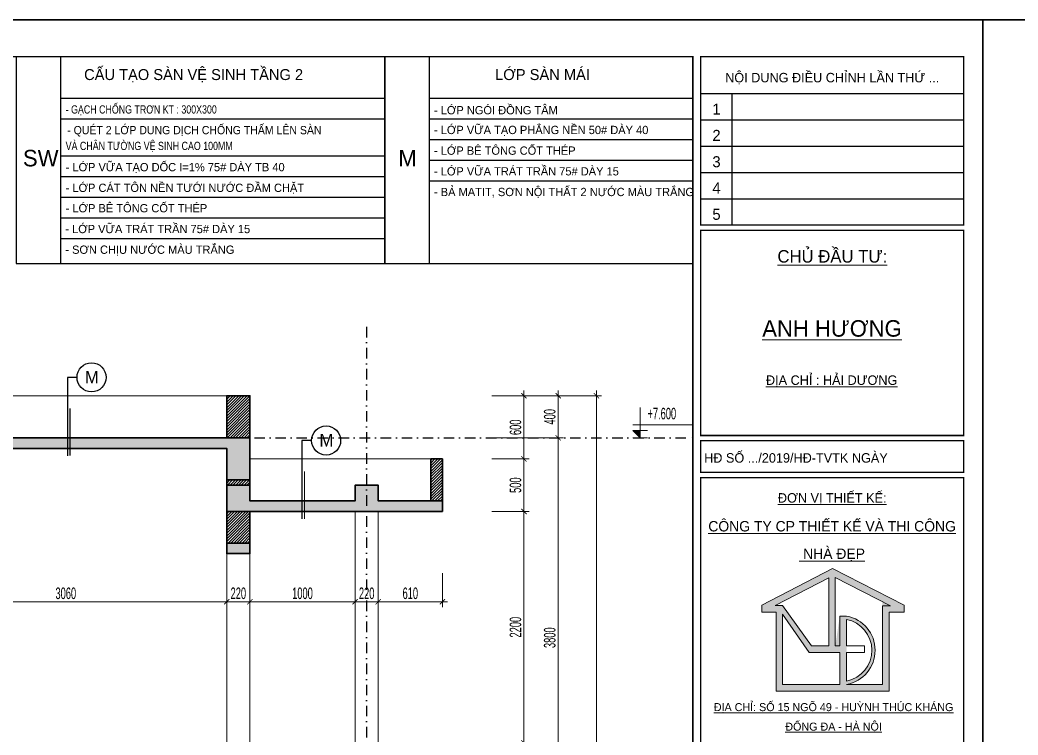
# Model space of a CAD drawing. Header units: inches. Extents: x 274208 to 641690, y -81912 to 129129.
# Drawn here: x 459966 to 469454, y 45977 to 52774 of the extents above; entities that cross this region are included whole.
import ezdxf
from ezdxf.enums import TextEntityAlignment as Align

# ---------------------------------------------------------------- set-up
doc = ezdxf.new("R2010")
doc.units = ezdxf.units.IN
doc.header["$MEASUREMENT"] = 0
doc.header["$PDMODE"] = 3
doc.linetypes.add('DASHDOT', pattern=[1, 0.5, -0.25, 0, -0.25])
for name, color, linetype, lineweight in [('01.Cut', 255, 'Continuous', 35), ('02.Thay', 145, 'Continuous', 20), ('03.Manh', 251, 'Continuous', 13), ('05.Text', 253, 'Continuous', 18), ('06.betong', 2, 'Continuous', 35), ('08.Dim', 156, 'Continuous', 15), ('09.Hatch', 250, 'Continuous', 5), ('11.Khung bo', 32, 'Continuous', 50), ('12.Khung', 36, 'Continuous', 25), ('DIM', 252, 'Continuous', 20), ('DS_Text', 6, 'Continuous', 25)]:
    doc.layers.add(name, color=color, linetype=linetype, lineweight=lineweight)
for name, color, linetype in [('HATCH', 250, 'Continuous'), ('text', 7, 'Continuous'), ('THAY', 8, 'Continuous'), ('TRUC', 250, 'DASHDOT')]:
    doc.layers.add(name, color=color, linetype=linetype)
doc.layers.add('Tpl_Bound', color=1, linetype='Continuous', plot=False)
doc.styles.add('ATVANH', font='')
doc.styles.add('AVANT', font='')
doc.styles.add('AVANTH', font='')
doc.styles.add('TT5_Text Dim', font='hoatbif.shx', dxfattribs={"width": 0.6})
doc.styles.add('VnAvantH', font='')
doc.styles.get('ATVANH').set_extended_font_data('.VnAvantH')
doc.styles.get('AVANT').set_extended_font_data('.VnAvant')
doc.styles.get('AVANTH').set_extended_font_data('.VnAvantH')
doc.styles.get('VnAvantH').set_extended_font_data('.VnAvantH')
doc.dimstyles.new('TT5_Dim 1-50', dxfattribs={"dimscale": 50, "dimtxt": 2.2, "dimasz": 1, "dimexe": 1, "dimexo": 0.5, "dimgap": 0.5, "dimtad": 1, "dimdec": 0, "dimzin": 0, "dimdsep": 46, "dimtxsty": 'TT5_Text Dim', "dimblk": 'ARCHTICK', "dimcen": 0, "dimdle": 1, "dimclrd": 256, "dimclre": 256, "dimclrt": 1, "dimadec": 0, "dimazin": 0, "dimtfac": 0.015, "dimtdec": 0, "dimtix": 1, "dimtmove": 2, "dimatfit": 3, "dimldrblk": 'DOT', "dimfxl": 1, "dimtolj": 1, "dimtzin": 0, "dimlwd": -1, "dimlwe": -1, "dimarcsym": 1})

# ---------------------------------------------------------------- blocks, each defined once
blk = doc.blocks.new('100')
at = {"layer": '05.Text'}
h = blk.add_hatch(color=3, dxfattribs=at)
h.paths.add_polyline_path([(1897375, -927367), (1897375, -927501), (1897646, -927501), (1897646, -928998), (1898856, -928998), (1899794, -928998), (1899794, -927501), (1900078, -927501), (1900078, -927366), (1898717, -926668)])
h.paths.add_polyline_path([(1898772, -928138), (1898858, -927562, -0.921492), (1898987, -928872), (1899668, -928872), (1899668, -927297), (1898772, -926837)], flags=16)
h.paths.add_polyline_path([(1898646, -926846), (1898646, -928138), (1898318, -928138), (1897771, -927375), (1897631, -927375)], flags=16)
h.paths.add_polyline_path([(1898982, -927636, -0.822042), (1898987, -928808), (1898987, -928139), (1898982, -928139)], flags=16)
h.paths.add_polyline_path([(1897771, -927537), (1898273, -928265), (1898856, -928265), (1898856, -928872), (1897771, -928872)], flags=16)
for p, q in [((1898717, -926668), (1897375, -927367)), ((1900078, -927366), (1898717, -926668)), ((1898646, -926846), (1897631, -927375)), ((1898646, -926846), (1898646, -928138)), ((1899821, -927376), (1898772, -926837)), ((1898772, -926837), (1898772, -928138)), ((1897375, -927367), (1897375, -927501)), ((1897375, -927501), (1897646, -927501)), ((1897631, -927375), (1897771, -927375)), ((1897646, -927501), (1897646, -928998)), ((1897771, -927375), (1897771, -927375)), ((1897771, -927375), (1898318, -928138)), ((1899668, -928872), (1899668, -927376)), ((1899668, -927376), (1899821, -927376)), ((1899794, -928998), (1899794, -927501)), ((1899794, -927501), (1900078, -927501)), ((1900078, -927501), (1900078, -927366)), ((1897771, -927537), (1897771, -928872)), ((1898273, -928265), (1897771, -927537)), ((1898856, -928138), (1898856, -927573)), ((1898856, -928138), (1898856, -927573)), ((1898856, -927573), (1898987, -927573)), ((1898982, -927636), (1898982, -928139)), ((1898856, -928265), (1898273, -928265)), ((1898318, -928138), (1898646, -928138)), ((1898772, -928138), (1898856, -928138)), ((1898856, -928872), (1898856, -928265)), ((1898982, -928139), (1899330, -928139)), ((1899330, -928265), (1898987, -928265)), ((1898987, -928265), (1898987, -928808)), ((1899330, -928139), (1899330, -928265)), ((1897646, -928998), (1898856, -928998)), ((1897771, -928872), (1898856, -928872)), ((1898856, -928998), (1899794, -928998)), ((1898987, -928872), (1899668, -928872))]:
    blk.add_line(p, q, dxfattribs=at)
for radius, start, end in [(598, 281.4298, 79.1164), (660, 280.3316, 79.6684)]:
    blk.add_arc((1898869, -928223), radius, start, end, dxfattribs=at)
at = {"layer": '11.Khung bo', "const_width": 26.7}
for points in [[(1860913, -945240), (1860913, -916940), (1896063, -916940), (1896063, -945240)], [(1896213, -920140), (1896213, -916940), (1901213, -916940), (1901213, -920140)], [(1896213, -924140), (1901213, -924140), (1901213, -920240), (1896213, -920240)], [(1896213, -924840), (1901213, -924840), (1901213, -924240), (1896213, -924240)], [(1896213, -930771), (1901213, -930771), (1901213, -924940), (1896213, -924940)]]:
    blk.add_lwpolyline(points, close=True, dxfattribs=at)
at = {"layer": '12.Khung'}
for p, q in [((1896213, -917640), (1901213, -917640)), ((1896813, -920140), (1896813, -917640)), ((1896213, -918140), (1901213, -918140)), ((1896213, -918640), (1901213, -918640)), ((1896213, -919140), (1901213, -919140)), ((1896213, -919640), (1901213, -919640))]:
    blk.add_line(p, q, dxfattribs=at)
at = {"layer": '12.Khung', "color": 1}
blk.add_lwpolyline([(1901579, -945940), (1901579, -916240), (1859580, -916240), (1859580, -945940)], close=True, dxfattribs=at)
at = {"layer": '05.Text', "style": 'VnAvantH'}
for s, p in [('Néi dung ®iÒu chØnh lÇn thø ...', (1898713, -917329)), ('H§ sè .../2019/H§-TVTK ngµy ', (1898057, -924540))]:
    blk.add_text(s, height=180, dxfattribs=at).set_placement(p, align=Align.MIDDLE)
at = {"layer": '05.Text'}
for s, height, style, p in [('1', 210, 'AVANT', (1896513, -918040)), ('2', 210, 'AVANT', (1896513, -918540)), ('3', 210, 'AVANT', (1896513, -919040)), ('4', 210, 'AVANT', (1896513, -919540)), ('5', 210, 'AVANT', (1896513, -920040)), ('%%uChñ ®Çu t\xad:', 237.6, 'VnAvantH', (1898716, -920853)), ('%%Uanh H¦¥NG', 313.63, 'VnAvantH', (1898709, -922261)), ('%%U®Þa chØ : H¶I D¦¥NG', 180, 'VnAvantH', (1898703, -923178)), ('%%U®¬n vÞ thiÕt kÕ:', 180, 'VnAvantH', (1898713, -925416)), ('%%Uc«ng ty cp thiÕt kÕ vµ thi c«ng', 198, 'VnAvantH', (1898711, -925964)), ('%%U nhµ ®Ñp', 198, 'VnAvantH', (1898711, -926487)), ('%%U®Þa chØ: sè 15 ngâ 49 - huúnh thóc kh¸ng', 152.46, 'VnAvantH', (1898739, -929380)), ('%%U®èng ®a - hµ néi', 152.46, 'VnAvantH', (1898739, -929751))]:
    blk.add_text(s, height=height, dxfattribs=dict(at, style=style)).set_placement(p, align=Align.CENTER)
blk = doc.blocks.new('A$C4E7C6F34')
at = {"layer": 'DIM'}
blk.add_hatch(color=256, dxfattribs=at).paths.add_polyline_path([(-38, 0), (-38, 138), (-178, 138)])
for p, q in [((-38, 576), (-38, 0)), ((964, 248), (-178, 248)), ((-178, 138), (101, 138)), ((-178, 138), (-38, 0)), ((-178, 0), (101, 0))]:
    blk.add_line(p, q, dxfattribs=at)
at = {"layer": 'text', "style": 'TT5_Text Dim', "flags": 8}
blk.add_attdef('%%P0.000', text='', height=220, dxfattribs=at).set_placement((102, 461), align=Align.MIDDLE_LEFT)
blk = doc.blocks.new('_ARCHTICK')
at = {"color": 0, "linetype": 'ByBlock', "const_width": 0.15}
blk.add_lwpolyline([(-0.5, -0.5), (0.5, 0.5)], dxfattribs=at)
blk = doc.blocks.new('*D343')
at = {"layer": '08.Dim', "transparency": 16777216}
for p, q in [((464757.4, 49251.7), (464757.4, 48551.7)), ((464451.3, 49201.7), (464807.4, 49201.7)), ((464451.3, 48601.7), (464807.4, 48601.7))]:
    blk.add_line(p, q, dxfattribs=at)
at = {"layer": 'Defpoints', "color": 0, "transparency": 16777216}
for p in [(464426.3, 49201.7), (464426.3, 48601.7), (464757.4, 48601.7)]:
    blk.add_point(p, dxfattribs=at)
at = {"layer": '08.Dim', "transparency": 16777216, "xscale": 50, "yscale": 50, "zscale": 50}
for p, rotation in [((464757.4, 49201.7), 90), ((464757.4, 48601.7), 270)]:
    blk.add_blockref('_ARCHTICK', p, dxfattribs=dict(at, rotation=rotation))
at = {"layer": '08.Dim', "color": 1, "transparency": 16777216, "insert": (464677.4, 48901.7), "char_height": 110, "attachment_point": 5, "rotation": 90, "style": 'TT5_Text Dim'}
blk.add_mtext('\\A1;600', dxfattribs=at)
blk = doc.blocks.new('_DOT')
at = {"color": 1, "linetype": 'ByBlock'}
blk.add_line((-0.5, 0), (-1, 0), dxfattribs=at)
at = {"color": 1, "linetype": 'ByBlock', "const_width": 0.5}
blk.add_lwpolyline([(-0.25, 0, 1), (0.25, 0, 1)], format="xyb", close=True, dxfattribs=at)
blk = doc.blocks.new('*D344')
at = {"layer": '08.Dim', "transparency": 16777216}
for p, q in [((464451.3, 48601.7), (464807.4, 48601.7)), ((464757.4, 48651.7), (464757.4, 48051.7)), ((464451.3, 48101.7), (464807.4, 48101.7))]:
    blk.add_line(p, q, dxfattribs=at)
at = {"layer": 'Defpoints', "color": 0, "transparency": 16777216}
for p in [(464426.3, 48601.7), (464426.3, 48101.7), (464757.4, 48101.7)]:
    blk.add_point(p, dxfattribs=at)
at = {"layer": '08.Dim', "transparency": 16777216, "xscale": 50, "yscale": 50, "zscale": 50}
for p, rotation in [((464757.4, 48601.7), 90), ((464757.4, 48101.7), 270)]:
    blk.add_blockref('_ARCHTICK', p, dxfattribs=dict(at, rotation=rotation))
at = {"layer": '08.Dim', "color": 1, "transparency": 16777216, "insert": (464677.4, 48351.7), "char_height": 110, "attachment_point": 5, "rotation": 90, "style": 'TT5_Text Dim'}
blk.add_mtext('\\A1;500', dxfattribs=at)
blk = doc.blocks.new('*D345')
at = {"layer": '08.Dim', "transparency": 16777216}
for p, q in [((464757.4, 48151.7), (464757.4, 45851.7)), ((464451.3, 48101.7), (464807.4, 48101.7)), ((464451.3, 45901.7), (464807.4, 45901.7))]:
    blk.add_line(p, q, dxfattribs=at)
at = {"layer": 'Defpoints', "color": 0, "transparency": 16777216}
for p in [(464426.3, 48101.7), (464426.3, 45901.7), (464757.4, 45901.7)]:
    blk.add_point(p, dxfattribs=at)
at = {"layer": '08.Dim', "transparency": 16777216, "xscale": 50, "yscale": 50, "zscale": 50}
for p, rotation in [((464757.4, 48101.7), 90), ((464757.4, 45901.7), 270)]:
    blk.add_blockref('_ARCHTICK', p, dxfattribs=dict(at, rotation=rotation))
at = {"layer": '08.Dim', "color": 1, "transparency": 16777216, "insert": (464677.4, 47001.7), "char_height": 110, "attachment_point": 5, "rotation": 90, "style": 'TT5_Text Dim'}
blk.add_mtext('\\A1;2200', dxfattribs=at)
blk = doc.blocks.new('*D349')
at = {"layer": '08.Dim', "transparency": 16777216}
for p, q in [((465083, 49251.7), (465083, 48751.7)), ((464451.3, 49201.7), (465133, 49201.7)), ((464451.3, 48801.7), (465133, 48801.7))]:
    blk.add_line(p, q, dxfattribs=at)
at = {"layer": 'Defpoints', "color": 0, "transparency": 16777216}
for p in [(464426.3, 49201.7), (464426.3, 48801.7), (465083, 48801.7)]:
    blk.add_point(p, dxfattribs=at)
at = {"layer": '08.Dim', "transparency": 16777216, "xscale": 50, "yscale": 50, "zscale": 50}
for p, rotation in [((465083, 49201.7), 90), ((465083, 48801.7), 270)]:
    blk.add_blockref('_ARCHTICK', p, dxfattribs=dict(at, rotation=rotation))
at = {"layer": '08.Dim', "color": 1, "transparency": 16777216, "insert": (465003, 49001.7), "char_height": 110, "attachment_point": 5, "rotation": 90, "style": 'TT5_Text Dim'}
blk.add_mtext('\\A1;400', dxfattribs=at)
blk = doc.blocks.new('*D350')
at = {"layer": '08.Dim', "transparency": 16777216}
for p, q in [((464451.3, 48801.7), (465133, 48801.7)), ((465083, 48851.7), (465083, 44951.7)), ((464451.3, 45001.7), (465133, 45001.7))]:
    blk.add_line(p, q, dxfattribs=at)
at = {"layer": 'Defpoints', "color": 0, "transparency": 16777216}
for p in [(464426.3, 48801.7), (464426.3, 45001.7), (465083, 45001.7)]:
    blk.add_point(p, dxfattribs=at)
at = {"layer": '08.Dim', "transparency": 16777216, "xscale": 50, "yscale": 50, "zscale": 50}
for p, rotation in [((465083, 48801.7), 90), ((465083, 45001.7), 270)]:
    blk.add_blockref('_ARCHTICK', p, dxfattribs=dict(at, rotation=rotation))
at = {"layer": '08.Dim', "color": 1, "transparency": 16777216, "insert": (465003, 46901.7), "char_height": 110, "attachment_point": 5, "rotation": 90, "style": 'TT5_Text Dim'}
blk.add_mtext('\\A1;3800', dxfattribs=at)
blk = doc.blocks.new('*D353')
at = {"layer": '08.Dim', "transparency": 16777216}
for p, q in [((465445.9, 49251.7), (465445.9, 40701.7)), ((464451.3, 49201.7), (465495.9, 49201.7)), ((464451.3, 40751.7), (465495.9, 40751.7))]:
    blk.add_line(p, q, dxfattribs=at)
at = {"layer": 'Defpoints', "color": 0, "transparency": 16777216}
for p in [(464426.3, 49201.7), (464426.3, 40751.7), (465445.9, 40751.7)]:
    blk.add_point(p, dxfattribs=at)
at = {"layer": '08.Dim', "transparency": 16777216, "xscale": 50, "yscale": 50, "zscale": 50}
for p, rotation in [((465445.9, 49201.7), 90), ((465445.9, 40751.7), 270)]:
    blk.add_blockref('_ARCHTICK', p, dxfattribs=dict(at, rotation=rotation))
at = {"layer": '08.Dim', "color": 1, "transparency": 16777216, "insert": (465365.9, 44976.7), "char_height": 110, "attachment_point": 5, "rotation": 90, "style": 'TT5_Text Dim'}
blk.add_mtext('\\A1;8450', dxfattribs=at)
blk = doc.blocks.new('*D784')
at = {"layer": '08.Dim', "transparency": 16777216}
for p, q in [((458872.2, 47516.1), (458872.2, 47193.3)), ((461932.2, 47516.1), (461932.2, 47193.3)), ((458822.2, 47243.3), (461982.2, 47243.3))]:
    blk.add_line(p, q, dxfattribs=at)
at = {"layer": 'Defpoints', "color": 0, "transparency": 16777216}
for p in [(458872.2, 47541.1), (461932.2, 47541.1), (461932.2, 47243.3)]:
    blk.add_point(p, dxfattribs=at)
at = {"layer": '08.Dim', "transparency": 16777216, "xscale": 50, "yscale": 50, "zscale": 50, "rotation": 180}
blk.add_blockref('_ARCHTICK', (458872.2, 47243.3), dxfattribs=at)
at = {"layer": '08.Dim', "transparency": 16777216, "xscale": 50, "yscale": 50, "zscale": 50}
blk.add_blockref('_ARCHTICK', (461932.2, 47243.3), dxfattribs=at)
at = {"layer": '08.Dim', "color": 1, "transparency": 16777216, "insert": (460402.2, 47323.3), "char_height": 110, "attachment_point": 5, "style": 'TT5_Text Dim'}
blk.add_mtext('\\A1;3060', dxfattribs=at)
blk = doc.blocks.new('*D785')
at = {"layer": '08.Dim', "transparency": 16777216}
for p, q in [((461932.2, 47516.1), (461932.2, 47193.3)), ((462152.2, 47516.1), (462152.2, 47193.3)), ((461882.2, 47243.3), (462202.2, 47243.3))]:
    blk.add_line(p, q, dxfattribs=at)
at = {"layer": 'Defpoints', "color": 0, "transparency": 16777216}
for p in [(461932.2, 47541.1), (462152.2, 47541.1), (462152.2, 47243.3)]:
    blk.add_point(p, dxfattribs=at)
at = {"layer": '08.Dim', "transparency": 16777216, "xscale": 50, "yscale": 50, "zscale": 50, "rotation": 180}
blk.add_blockref('_ARCHTICK', (461932.2, 47243.3), dxfattribs=at)
at = {"layer": '08.Dim', "transparency": 16777216, "xscale": 50, "yscale": 50, "zscale": 50}
blk.add_blockref('_ARCHTICK', (462152.2, 47243.3), dxfattribs=at)
at = {"layer": '08.Dim', "color": 1, "transparency": 16777216, "insert": (462042.2, 47323.3), "char_height": 110, "attachment_point": 5, "style": 'TT5_Text Dim'}
blk.add_mtext('\\A1;220', dxfattribs=at)
blk = doc.blocks.new('*D786')
at = {"layer": '08.Dim', "transparency": 16777216}
for p, q in [((462152.2, 47516.1), (462152.2, 47193.3)), ((463152.2, 47516.1), (463152.2, 47193.3)), ((462102.2, 47243.3), (463202.2, 47243.3))]:
    blk.add_line(p, q, dxfattribs=at)
at = {"layer": 'Defpoints', "color": 0, "transparency": 16777216}
for p in [(462152.2, 47541.1), (463152.2, 47541.1), (463152.2, 47243.3)]:
    blk.add_point(p, dxfattribs=at)
at = {"layer": '08.Dim', "transparency": 16777216, "xscale": 50, "yscale": 50, "zscale": 50, "rotation": 180}
blk.add_blockref('_ARCHTICK', (462152.2, 47243.3), dxfattribs=at)
at = {"layer": '08.Dim', "transparency": 16777216, "xscale": 50, "yscale": 50, "zscale": 50}
blk.add_blockref('_ARCHTICK', (463152.2, 47243.3), dxfattribs=at)
at = {"layer": '08.Dim', "color": 1, "transparency": 16777216, "insert": (462652.2, 47323.3), "char_height": 110, "attachment_point": 5, "style": 'TT5_Text Dim'}
blk.add_mtext('\\A1;1000', dxfattribs=at)
blk = doc.blocks.new('*D787')
at = {"layer": '08.Dim', "transparency": 16777216}
for p, q in [((463152.2, 47516.1), (463152.2, 47193.3)), ((463372.2, 47516.1), (463372.2, 47193.3)), ((463102.2, 47243.3), (463422.2, 47243.3))]:
    blk.add_line(p, q, dxfattribs=at)
at = {"layer": 'Defpoints', "color": 0, "transparency": 16777216}
for p in [(463152.2, 47541.1), (463372.2, 47541.1), (463372.2, 47243.3)]:
    blk.add_point(p, dxfattribs=at)
at = {"layer": '08.Dim', "transparency": 16777216, "xscale": 50, "yscale": 50, "zscale": 50, "rotation": 180}
blk.add_blockref('_ARCHTICK', (463152.2, 47243.3), dxfattribs=at)
at = {"layer": '08.Dim', "transparency": 16777216, "xscale": 50, "yscale": 50, "zscale": 50}
blk.add_blockref('_ARCHTICK', (463372.2, 47243.3), dxfattribs=at)
at = {"layer": '08.Dim', "color": 1, "transparency": 16777216, "insert": (463262.2, 47323.3), "char_height": 110, "attachment_point": 5, "style": 'TT5_Text Dim'}
blk.add_mtext('\\A1;220', dxfattribs=at)
blk = doc.blocks.new('*D788')
at = {"layer": '08.Dim', "transparency": 16777216}
for p, q in [((463372.2, 47516.1), (463372.2, 47193.3)), ((463982.2, 47516.1), (463982.2, 47193.3)), ((463322.2, 47243.3), (464032.2, 47243.3))]:
    blk.add_line(p, q, dxfattribs=at)
at = {"layer": 'Defpoints', "color": 0, "transparency": 16777216}
for p in [(463372.2, 47541.1), (463982.2, 47541.1), (463982.2, 47243.3)]:
    blk.add_point(p, dxfattribs=at)
at = {"layer": '08.Dim', "transparency": 16777216, "xscale": 50, "yscale": 50, "zscale": 50, "rotation": 180}
blk.add_blockref('_ARCHTICK', (463372.2, 47243.3), dxfattribs=at)
at = {"layer": '08.Dim', "transparency": 16777216, "xscale": 50, "yscale": 50, "zscale": 50}
blk.add_blockref('_ARCHTICK', (463982.2, 47243.3), dxfattribs=at)
at = {"layer": '08.Dim', "color": 1, "transparency": 16777216, "insert": (463677.2, 47323.3), "char_height": 110, "attachment_point": 5, "style": 'TT5_Text Dim'}
blk.add_mtext('\\A1;610', dxfattribs=at)
blk = doc.blocks.new('chuthk')
at = {"color": 7, "const_width": 20}
blk.add_lwpolyline([(12966, 195927), (12966, 195093)], dxfattribs=at)
at = {"layer": 'DS_Text'}
blk.add_lwpolyline([(13090, 196468), (12920, 196468), (12920, 195093)], dxfattribs=at)
blk.add_circle((13345, 196468), 255, dxfattribs=at)

msp = doc.modelspace()

# ---------------------------------------------------------------- hatches: boundary and pattern name
at = {"layer": '09.Hatch'}
h = msp.add_hatch(dxfattribs=at)
h.set_pattern_fill('ANSI31', color=256, scale=150, style=0)
h.set_pattern_definition([(45, (451872.161, 40751.73), (-13.258252, 13.258252), [])])
h.paths.add_polyline_path([(461932.2, 48801.7), (462152.2, 48801.7), (462152.2, 49201.7), (461932.2, 49201.7)])
h.paths.add_polyline_path([(451872.2, 48801.7), (452092.2, 48801.7), (452092.2, 49201.7), (451872.2, 49201.7)])
h.paths.add_polyline_path([(463762.2, 44701.7), (463872.2, 44701.7), (463872.2, 45101.7), (463762.2, 45101.7)])
h.paths.add_polyline_path([(461932.2, 48351.7), (462152.2, 48351.7), (462152.2, 48401.7), (461932.2, 48401.7)])
h.paths.add_polyline_path([(463872.2, 48601.7), (463982.2, 48601.7), (463982.2, 48201.7), (463872.2, 48201.7)])
h.paths.add_polyline_path([(461932.2, 47801.7), (462152.2, 47801.7), (462152.2, 48101.7), (461932.2, 48101.7)])
h.paths.add_polyline_path([(458652.2, 45001.7), (458872.2, 45001.7), (458872.2, 48401.7), (458652.2, 48401.7)])
h.paths.add_polyline_path([(455742.2, 45001.7), (455852.2, 45001.7), (455852.2, 48401.7), (455742.2, 48401.7)])
h.paths.add_polyline_path([(451872.2, 45901.7), (452092.2, 45901.7), (452092.2, 45001.7), (451872.2, 45001.7)])
h.paths.add_polyline_path([(451872.2, 47801.7), (452092.2, 47801.7), (452092.2, 48401.7), (451872.2, 48401.7)])
h.paths.add_polyline_path([(461932.2, 44001.7), (462152.2, 44001.7), (462152.2, 44601.7), (461932.2, 44601.7)])
h.paths.add_polyline_path([(451872.2, 42101.7), (452092.2, 42101.7), (452092.2, 41201.7), (451872.2, 41201.7)])
h.paths.add_polyline_path([(451872.2, 44001.7), (452092.2, 44001.7), (452092.2, 44601.7), (451872.2, 44601.7)])
h.paths.add_polyline_path([(461932.2, 41101.7), (462152.2, 41101.7), (462152.2, 40751.7), (461932.2, 40751.7)])
h.paths.add_polyline_path([(463152.2, 41101.7), (463372.2, 41101.7), (463372.2, 40751.7), (463152.2, 40751.7)])
h.paths.add_polyline_path([(458652.2, 41101.7), (458872.2, 41101.7), (458872.2, 40751.7), (458652.2, 40751.7)])
h.paths.add_polyline_path([(455632.2, 41101.7), (455852.2, 41101.7), (455852.2, 40751.7), (455632.2, 40751.7)])
h.paths.add_polyline_path([(451872.2, 41101.7), (452092.2, 41101.7), (452092.2, 40751.7), (451872.2, 40751.7)])
h = msp.add_hatch(dxfattribs=at)
h.set_pattern_fill('BTONG1', color=256, scale=10, pattern_type=2)
h.set_pattern_definition([(50, (451772.16, 41101.73), (71.72602, -6.27521), [7.5, -82.5]), (355, (451772.16, 41101.73), (-13.87513, 75.2192), [6, -66]), (100.4514, (451778.14, 41101.21), (57.85094, 68.94395), [6.37402, -70.1142]), (46.1842, (451772.16, 41121.73), (106.7241, -16.5519), [11.25, -123.75]), (96.6356, (451781.05, 41120.35), (93.4663, 97.4118), [9.561, -105.1713]), (351.1842, (451772.16, 41121.73), (93.4662, 97.4119), [9, -99]), (21, (451782.16, 41116.73), (59.6907, -40.2619), [7.5, -82.5]), (326, (451782.16, 41116.73), (24.33153, 72.515), [6, -66]), (71.4514, (451787.135, 41113.375), (84.02226, 32.25305), [6.37402, -70.1142]), (37.5, (451772.16, 41101.73), (1.215986, 33.289385), [0, -65.2, 0, -67, 0, -66.25]), (7.5, (451772.16, 41101.73), (26.30695, 39.44117), [0, -38.2, 0, -63.7, 0, -25.25]), (327.5, (451749.86, 41101.73), (53.382244, -2.255487), [0, -25, 0, -78, 0, -103.5]), (317.5, (451739.86, 41101.73), (58.31862, 10.0105), [0, -32.5, 0, -51.8, 0, -73.5]), (45, (451772.16, 41101.73), (-30.05204, 30.05204), []), (45, (451772.16, 41113.98), (-30.05204, 30.05204), [])])
h.paths.add_polyline_path([(462152.2, 48801.7), (462152.2, 48401.7), (461932.2, 48401.7), (461932.2, 48701.7), (458872.2, 48701.7), (458872.2, 48401.7), (458652.2, 48401.7), (458652.2, 48701.7), (455852.2, 48701.7), (455852.2, 48401.7), (455632.2, 48401.7), (455632.2, 48701.7), (452092.2, 48701.7), (452092.2, 48401.7), (451872.2, 48401.7), (451872.2, 48801.7), (452092.2, 48801.7)])
h.paths.add_polyline_path([(462152.2, 48101.7), (461932.2, 48101.7), (461932.2, 48351.7), (462152.2, 48351.7), (462152.2, 48201.7), (463152.2, 48201.7), (463152.2, 48351.7), (463372.2, 48351.7), (463372.2, 48201.7), (463982.2, 48201.7), (463982.2, 48101.7)])
h.paths.add_polyline_path([(461932.2, 47801.7), (462152.2, 47801.7), (462152.2, 47701.7), (461932.2, 47701.7)])
h.paths.add_polyline_path([(451772.2, 47701.7), (452092.2, 47701.7), (452092.2, 47801.7), (451772.2, 47801.7)])
h.paths.add_polyline_path([(462152.2, 45001.7), (462152.2, 44701.7), (463152.2, 44701.7), (463152.2, 45001.7), (463372.2, 45001.7), (463372.2, 44701.7), (463872.2, 44701.7), (463872.2, 44601.7), (461932.2, 44601.7), (461932.2, 44901.7), (458872.2, 44901.7), (458872.2, 44601.7), (458652.2, 44601.7), (458652.2, 44901.7), (455852.2, 44901.7), (455852.2, 44601.7), (455632.2, 44601.7), (455632.2, 44901.7), (452092.2, 44901.7), (452092.2, 44601.7), (451872.2, 44601.7), (451872.2, 45001.7), (452092.2, 45001.7)])
h.paths.add_polyline_path([(451772.2, 43901.7), (452092.2, 43901.7), (452092.2, 44001.7), (451772.2, 44001.7)])
h.paths.add_polyline_path([(461932.2, 44001.7), (462152.2, 44001.7), (462152.2, 43901.7), (461932.2, 43901.7)])
h.paths.add_polyline_path([(451872.2, 41201.7), (452092.2, 41201.7), (452092.2, 41101.7), (451872.2, 41101.7)])
h.paths.add_polyline_path([(455632.2, 41201.7), (455852.2, 41201.7), (455852.2, 41101.7), (455632.2, 41101.7)])
h.paths.add_polyline_path([(458652.2, 41201.7), (458872.2, 41201.7), (458872.2, 41101.7), (458652.2, 41101.7)])
h.paths.add_polyline_path([(461932.2, 41201.7), (462152.2, 41201.7), (462152.2, 41101.7), (461932.2, 41101.7)])
h.paths.add_polyline_path([(463152.2, 41201.7), (463372.2, 41201.7), (463372.2, 41101.7), (463152.2, 41101.7)])

# ---------------------------------------------------------------- linework, layer by layer
at = {"layer": '01.Cut'}
for points in [[(461932.2, 48801.7), (462152.2, 48801.7), (462152.2, 49201.7), (461932.2, 49201.7)], [(463872.2, 48601.7), (463982.2, 48601.7), (463982.2, 48201.7), (463872.2, 48201.7)], [(461932.2, 48351.7), (462152.2, 48351.7), (462152.2, 48401.7), (461932.2, 48401.7)], [(461932.2, 47801.7), (462152.2, 47801.7), (462152.2, 48101.7), (461932.2, 48101.7)]]:
    msp.add_lwpolyline(points, close=True, dxfattribs=at)
at = {"layer": '02.Thay'}
for points in [[(452092.2, 49201.7), (461932.2, 49201.7)], [(462152.2, 48601.7), (463872.2, 48601.7)]]:
    msp.add_lwpolyline(points, dxfattribs=at)
msp.add_lwpolyline([(463152.2, 45001.7), (463372.2, 45001.7), (463372.2, 48101.7), (463152.2, 48101.7)], close=True, dxfattribs=at)
at = {"layer": '03.Manh'}
msp.add_lwpolyline([(461932.2, 47701.7), (462152.2, 47701.7), (462152.2, 45001.7), (461932.2, 45001.7)], close=True, dxfattribs=at)
at = {"layer": '06.betong'}
for points in [[(462152.2, 48801.7), (462152.2, 48401.7), (461932.2, 48401.7), (461932.2, 48701.7), (458872.2, 48701.7), (458872.2, 48401.7), (458652.2, 48401.7), (458652.2, 48701.7), (455852.2, 48701.7), (455852.2, 48401.7), (455632.2, 48401.7), (455632.2, 48701.7), (452092.2, 48701.7), (452092.2, 48401.7), (451872.2, 48401.7), (451872.2, 48801.7), (452092.2, 48801.7), (462152.2, 48801.7)], [(462152.2, 48101.7), (461932.2, 48101.7), (461932.2, 48351.7), (462152.2, 48351.7), (462152.2, 48201.7), (463152.2, 48201.7), (463152.2, 48351.7), (463372.2, 48351.7), (463372.2, 48201.7), (463982.2, 48201.7), (463982.2, 48101.7), (462152.2, 48101.7)]]:
    msp.add_lwpolyline(points, dxfattribs=at)
msp.add_lwpolyline([(461932.2, 47801.7), (462152.2, 47801.7), (462152.2, 47701.7), (461932.2, 47701.7)], close=True, dxfattribs=at)
at = {"layer": 'HATCH'}
for p, q in [((460350.4, 52030.7), (463433.5, 52030.7)), ((463855, 52030.7), (466362.6, 52030.7)), ((460350.4, 51834.1), (463433.5, 51834.1)), ((463855, 51834.1), (466362.6, 51834.1)), ((463855, 51637.6), (466362.6, 51637.6)), ((460350.4, 51482.2), (463433.5, 51482.2)), ((463855, 51441.1), (466362.6, 51441.1)), ((460350.4, 51285.7), (463433.5, 51285.7)), ((463855, 51244.5), (466362.6, 51244.5)), ((460350.4, 51089.2), (463433.5, 51089.2)), ((460350.4, 50892.6), (463433.5, 50892.6)), ((460350.4, 50696.1), (463433.5, 50696.1))]:
    msp.add_line(p, q, dxfattribs=at)
at = {"layer": 'THAY'}
for p, q in [((460350.4, 52423.7), (460350.4, 50458.4)), ((463855, 52423.7), (463855, 50458.4))]:
    msp.add_line(p, q, dxfattribs=at)
for points in [[(459928.9, 50458.4), (463433.5, 50458.4), (463433.5, 52423.7), (459928.9, 52423.7)], [(463433.5, 50458.4), (466362.6, 50458.4), (466362.6, 52423.7), (463433.5, 52423.7)]]:
    msp.add_lwpolyline(points, close=True, dxfattribs=at)
at = {"layer": 'Tpl_Bound', "color": 1}
for points in [[(448121.1, 37923.9), (448121.1, 52773.7), (469120.9, 52773.7), (469120.9, 37923.9)], [(469120.9, 37923.9), (469120.9, 52773.7), (490120.8, 52773.7), (490120.8, 37923.9)]]:
    msp.add_lwpolyline(points, close=True, dxfattribs=at)
at = {"layer": 'TRUC', "ltscale": 200}
msp.add_line((463262.2, 49856.6), (463262.2, 39837.7), dxfattribs=at)
msp.add_lwpolyline([(448787.8, 48801.7), (466362.6, 48801.7)], dxfattribs=at)

# ---------------------------------------------------------------- block references
at = {"layer": '05.Text', "xscale": 0.5, "yscale": 0.5, "zscale": 0.5}
for p in [(-481668.7, 510893.8), (-460668.9, 510893.8)]:
    msp.add_blockref('100', p, dxfattribs=at)
at = {"layer": '08.Dim'}
ref = msp.add_blockref('A$C4E7C6F34', (465880.6, 48801.7), dxfattribs=dict(at, xscale=0.5, yscale=0.5, zscale=0.5))
ref.add_attrib('%%P0.000', '+7.600', dxfattribs={"layer": 'text', "height": 110, "style": 'TT5_Text Dim', "width": 0.6, "flags": 8}).set_placement((465931.7, 49032.4), align=Align.MIDDLE_LEFT)
at = {"layer": 'DS_Text', "linetype": 'Continuous', "xscale": 0.5416666666666667, "yscale": 0.5416666666666667, "zscale": 0.5416666666666667}
for p in [(453418.6, -57043.7), (455648.2, -57643.7)]:
    msp.add_blockref('chuthk', p, dxfattribs=at)

# ---------------------------------------------------------------- texts
at = {"layer": 'DS_Text', "linetype": 'Continuous', "style": 'AVANTH'}
for p in [(460649.9, 49378.8), (462879.5, 48778.8)]:
    msp.add_text('M', height=119.2, dxfattribs=at).set_placement(p, align=Align.MIDDLE_CENTER)
at = {"layer": 'text', "color": 2, "style": 'ATVANH'}
for s, p in [('CÊU T¹O SµN VÖ SINH TÇNG 2', (460576.3, 52202.6)), ('líp sµn M¸I ', (464483.5, 52202.6))]:
    msp.add_text(s, height=104.152, dxfattribs=at).set_placement(p)
at = {"layer": 'text', "style": 'ATVANH', "width": 0.8}
for s, p in [('- G¹CH CHèNG TR¥N KT : 300X300', (460400.9, 51883.8)), ('Vµ CH¢N T¦êNG VÖ SINH CAO 100MM', (460400.9, 51537.3))]:
    msp.add_text(s, height=78.613, dxfattribs=at).set_placement(p)
at = {"layer": 'text', "style": 'ATVANH'}
for s, height, p in [('- líp ngãi ®ång t©m', 78.613, (463902.3, 51876.7)), ('- líp V÷A T¹O PH¼NG NÒN 50# DµY 40', 78.613, (463902.3, 51688.9)), ('SW', 157.23, (459994.5, 51381.8)), ('m', 157.2, (463563.3, 51381.8)), ('- LíP B£ T¤NG CèT THÐP', 78.613, (463902.3, 51492.4)), ('- LíP V÷A T¹O DèC I=1%%% 75# DµY TB 40', 78.613, (460400.9, 51335.4)), ('- LíP V÷A TR¸T TRÇN 75# DµY 15', 78.613, (463902.3, 51295.8)), ('- líp C¸T T¤N NÒN T¦íI N¦íC §ÇM CHÆT', 78.613, (460400.9, 51138.8)), ('- B¶ MATIT, S¥N NéI THÊT 2 N¦íC MµU TR¾NG', 78.613, (463902.3, 51099.3)), ('- líp B£ T¤NG CèT THÐP', 78.613, (460400.9, 50945.2)), ('- LíP V÷A TR¸T TRÇN 75# DµY 15', 78.613, (460397.7, 50747.4)), ('- S¥N CHÞU N¦íC MµU TR¾NG', 78.613, (460397.7, 50550.8))]:
    msp.add_text(s, height=height, dxfattribs=at).set_placement(p)
at = {"layer": 'text', "style": 'ATVANH', "width": 0.95755}
msp.add_text('- QUÐT 2 LíP DUNG DÞCH CHèNG THÊM L£N SµN', height=78.613, dxfattribs=at).set_placement((460415.7, 51687.3), (462833.4, 51687.3), align=Align.FIT)

# ---------------------------------------------------------------- dimensions: what is measured, and where the dimension line sits
at = {"layer": '08.Dim'}
for base, p1, p2, picture, middle in [((464757.4, 48601.7), (464426.3, 49201.7), (464426.3, 48601.7), '*D343', (464677.4, 48901.7)), ((465083, 48801.7), (464426.3, 49201.7), (464426.3, 48801.7), '*D349', (465003, 49001.7)), ((465445.9, 40751.7), (464426.3, 49201.7), (464426.3, 40751.7), '*D353', (465365.9, 44976.7)), ((465083, 45001.7), (464426.3, 48801.7), (464426.3, 45001.7), '*D350', (465003, 46901.7)), ((464757.4, 48101.7), (464426.3, 48601.7), (464426.3, 48101.7), '*D344', (464677.4, 48351.7)), ((464757.4, 45901.7), (464426.3, 48101.7), (464426.3, 45901.7), '*D345', (464677.4, 47001.7))]:
    dim = msp.add_linear_dim(base=base, p1=p1, p2=p2, angle=90, dimstyle='TT5_Dim 1-50', dxfattribs=at)
    dim.commit()
    dim.dimension.update_dxf_attribs({"geometry": picture, "text_midpoint": middle})
for base, p1, p2, picture, middle in [((461932.2, 47243.3), (458872.2, 47541.1), (461932.2, 47541.1), '*D784', (460402.2, 47323.3)), ((462152.2, 47243.3), (461932.2, 47541.1), (462152.2, 47541.1), '*D785', (462042.2, 47323.3)), ((463152.2, 47243.3), (462152.2, 47541.1), (463152.2, 47541.1), '*D786', (462652.2, 47323.3)), ((463372.2, 47243.3), (463152.2, 47541.1), (463372.2, 47541.1), '*D787', (463262.2, 47323.3)), ((463982.2, 47243.3), (463372.2, 47541.1), (463982.2, 47541.1), '*D788', (463677.2, 47323.3))]:
    dim = msp.add_linear_dim(base=base, p1=p1, p2=p2, dimstyle='TT5_Dim 1-50', dxfattribs=at)
    dim.commit()
    dim.dimension.update_dxf_attribs({"geometry": picture, "text_midpoint": middle})

doc.saveas('drawing.dxf')
